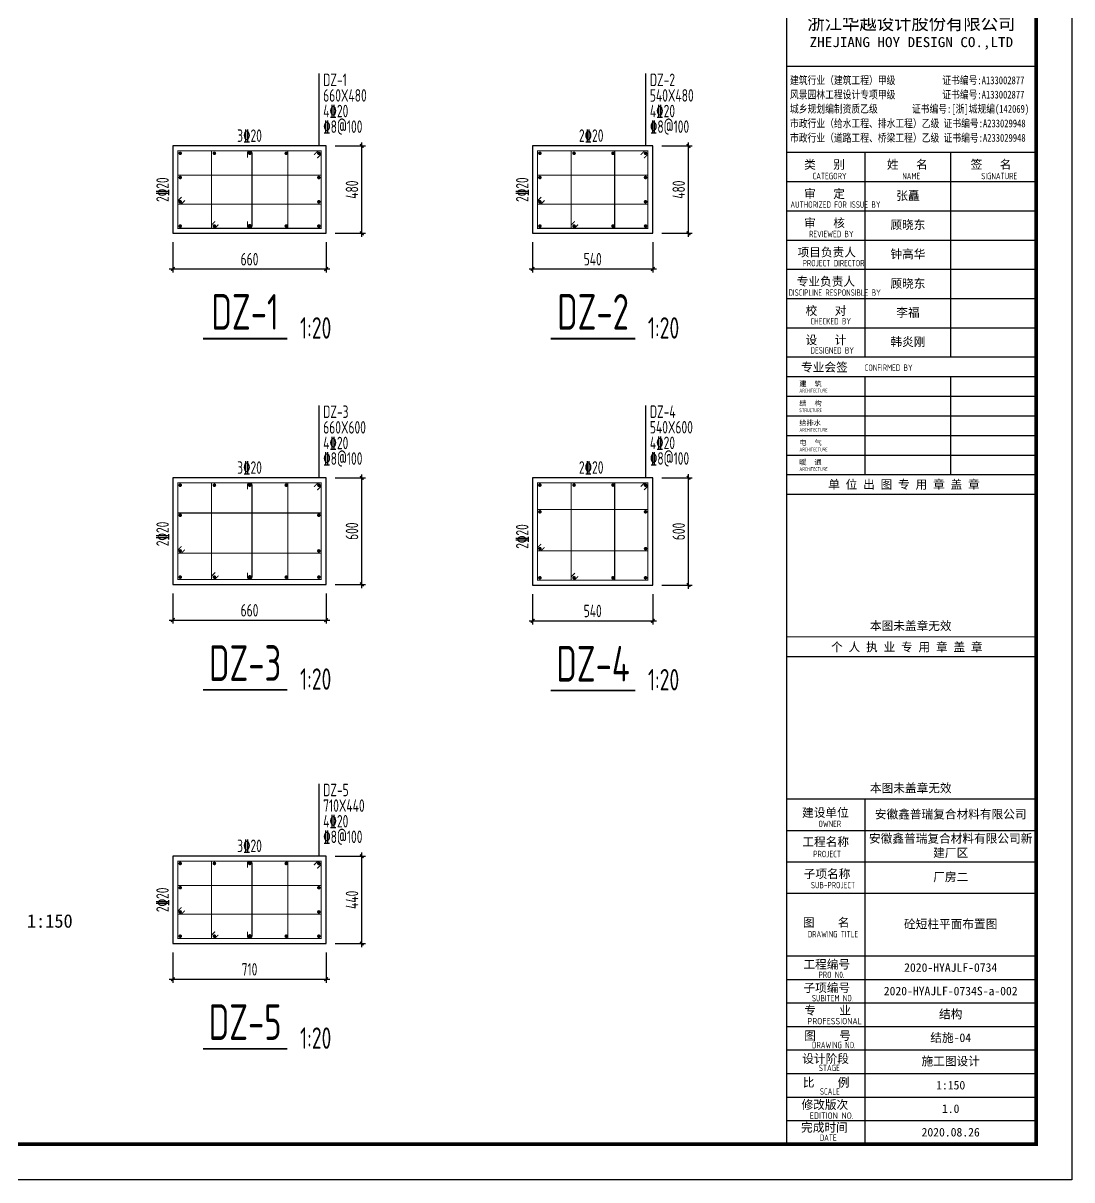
# Model space of a CAD drawing. Header units: millimetres. Extents: x 6950065 to 7140129, y 16284814 to 19754034.
# Drawn here: x 7038009 to 7082147, y 18781874 to 18830538 of the extents above; entities that cross this region are included whole.
import ezdxf
from ezdxf.enums import TextEntityAlignment as Align

# ---------------------------------------------------------------- set-up
doc = ezdxf.new("R2010")
doc.units = ezdxf.units.MM
doc.header["$LTSCALE"] = 1500
doc.header["$MEASUREMENT"] = 0
doc.layers.get('Defpoints').update_dxf_attribs({"color": 1})
for name, color, linetype in [('COLU_DE', 7, 'Continuous'), ('COLU_DE_DIM', 3, 'Continuous'), ('COLU_DE_NUM', 7, 'Continuous'), ('COLU_DE_REIN', 1, 'Continuous'), ('COLU_DE_TEXT', 7, 'Continuous'), ('C型钢', 6, 'Continuous'), ('DIM_SYMB', 165, 'Continuous'), ('PUB_TITLE', 4, 'Continuous'), ('TK', 4, 'Continuous')]:
    doc.layers.add(name, color=color, linetype=linetype)
doc.styles.add('-宋体', font='', dxfattribs={"width": 0.8})
doc.styles.add('_TCH_DYN', font='')
doc.styles.add('HT', font='simhei.ttf', dxfattribs={"width": 0.7})
doc.styles.add('TSSD_Dimension', font='Tssdeng.shx', dxfattribs={"width": 0.7, "bigfont": 'hztxt.shx'})
doc.styles.add('TSSD_Label', font='Tssdeng.shx', dxfattribs={"width": 0.7, "bigfont": 'hztxt.shx'})
doc.styles.add('TSSD_REIN', font='tssdeng.shx', dxfattribs={"width": 0.7, "bigfont": 'tssdchn.shx'})
doc.styles.add('图签宋体', font='', dxfattribs={"height": 300})
doc.styles.add('图签黑体', font='simhei.ttf', dxfattribs={"height": 550})
doc.styles.get('-宋体').set_extended_font_data('SimSun')
doc.styles.get('_TCH_DYN').set_extended_font_data('SimSun')
doc.styles.get('图签宋体').set_extended_font_data('NSimSun')
doc.dimstyles.new('TSSD_20_150', dxfattribs={"dimtxt": 525, "dimasz": 150, "dimexe": 150, "dimexo": 375, "dimgap": 150, "dimtad": 1, "dimdec": 0, "dimlfac": 0.133333, "dimzin": 0, "dimdsep": 46, "dimtxsty": 'TSSD_Dimension', "dimblk": 'ARCHTICK', "dimblk1": 'ARCHTICK', "dimblk2": 'ARCHTICK', "dimcen": 0, "dimdle": 150, "dimclrt": 7, "dimadec": 0, "dimazin": 0, "dimtfac": 1, "dimtdec": 0, "dimtix": 1, "dimtmove": 2, "dimatfit": 3, "dimfxl": 0, "dimtolj": 1, "dimtzin": 0, "dimarcsym": 0})

# ---------------------------------------------------------------- blocks, each defined once
blk = doc.blocks.new('_ArchTick')
at = {"color": 0, "linetype": 'ByBlock', "const_width": 0.4}
blk.add_lwpolyline([(-0.5, -0.5), (0.5, 0.5)], dxfattribs=at)
blk = doc.blocks.new('*D643')
at = {"layer": 'COLU_DE_DIM', "color": 0, "lineweight": -2}
for p, q in [((7052262, 18821545), (7052262, 18825520)), ((7051137, 18825370), (7052412, 18825370)), ((7051137, 18821695), (7052412, 18821695))]:
    blk.add_line(p, q, dxfattribs=at)
at = {"layer": 'Defpoints', "color": 0}
for p in [(7050762, 18825370), (7052262, 18825370), (7050762, 18821695)]:
    blk.add_point(p, dxfattribs=at)
at = {"layer": 'COLU_DE_DIM', "color": 0, "lineweight": -2, "xscale": 150, "yscale": 150, "zscale": 150}
for p, rotation in [((7052262, 18825370), 90), ((7052262, 18821695), 270)]:
    blk.add_blockref('_ArchTick', p, dxfattribs=dict(at, rotation=rotation))
at = {"layer": 'COLU_DE_DIM', "color": 7, "insert": (7051850, 18823533), "char_height": 525, "attachment_point": 5, "rotation": 90, "style": 'TSSD_Dimension'}
blk.add_mtext('\\A1;480', dxfattribs=at)
blk = doc.blocks.new('*D644')
at = {"layer": 'COLU_DE_DIM', "color": 0, "lineweight": -2}
for p, q in [((7044312, 18821320), (7044312, 18820045)), ((7050762, 18821320), (7050762, 18820045)), ((7044162, 18820195), (7050912, 18820195))]:
    blk.add_line(p, q, dxfattribs=at)
at = {"layer": 'Defpoints', "color": 0}
for p in [(7044312, 18821695), (7050762, 18821695), (7050762, 18820195)]:
    blk.add_point(p, dxfattribs=at)
at = {"layer": 'COLU_DE_DIM', "color": 0, "lineweight": -2, "xscale": 150, "yscale": 150, "zscale": 150, "rotation": 180}
blk.add_blockref('_ArchTick', (7044312, 18820195), dxfattribs=at)
at = {"layer": 'COLU_DE_DIM', "color": 0, "lineweight": -2, "xscale": 150, "yscale": 150, "zscale": 150}
blk.add_blockref('_ArchTick', (7050762, 18820195), dxfattribs=at)
at = {"layer": 'COLU_DE_DIM', "color": 7, "insert": (7047537, 18820608), "char_height": 525, "attachment_point": 5, "style": 'TSSD_Dimension'}
blk.add_mtext('\\A1;660', dxfattribs=at)
blk = doc.blocks.new('*D645')
at = {"layer": 'COLU_DE_DIM', "color": 0, "lineweight": -2}
for p, q in [((7066013, 18821545), (7066013, 18825520)), ((7064888, 18825370), (7066163, 18825370)), ((7064888, 18821695), (7066163, 18821695))]:
    blk.add_line(p, q, dxfattribs=at)
at = {"layer": 'Defpoints', "color": 0}
for p in [(7064513, 18825370), (7066013, 18825370), (7064513, 18821695)]:
    blk.add_point(p, dxfattribs=at)
at = {"layer": 'COLU_DE_DIM', "color": 0, "lineweight": -2, "xscale": 150, "yscale": 150, "zscale": 150}
for p, rotation in [((7066013, 18825370), 90), ((7066013, 18821695), 270)]:
    blk.add_blockref('_ArchTick', p, dxfattribs=dict(at, rotation=rotation))
at = {"layer": 'COLU_DE_DIM', "color": 7, "insert": (7065600, 18823533), "char_height": 525, "attachment_point": 5, "rotation": 90, "style": 'TSSD_Dimension'}
blk.add_mtext('\\A1;480', dxfattribs=at)
blk = doc.blocks.new('*D646')
at = {"layer": 'COLU_DE_DIM', "color": 0, "lineweight": -2}
for p, q in [((7059450, 18821320), (7059450, 18820045)), ((7064513, 18821320), (7064513, 18820045)), ((7059300, 18820195), (7064663, 18820195))]:
    blk.add_line(p, q, dxfattribs=at)
at = {"layer": 'Defpoints', "color": 0}
for p in [(7059450, 18821695), (7064513, 18821695), (7064513, 18820195)]:
    blk.add_point(p, dxfattribs=at)
at = {"layer": 'COLU_DE_DIM', "color": 0, "lineweight": -2, "xscale": 150, "yscale": 150, "zscale": 150, "rotation": 180}
blk.add_blockref('_ArchTick', (7059450, 18820195), dxfattribs=at)
at = {"layer": 'COLU_DE_DIM', "color": 0, "lineweight": -2, "xscale": 150, "yscale": 150, "zscale": 150}
blk.add_blockref('_ArchTick', (7064513, 18820195), dxfattribs=at)
at = {"layer": 'COLU_DE_DIM', "color": 7, "insert": (7061981, 18820608), "char_height": 525, "attachment_point": 5, "style": 'TSSD_Dimension'}
blk.add_mtext('\\A1;540', dxfattribs=at)
blk = doc.blocks.new('*D711')
at = {"layer": 'COLU_DE_DIM', "color": 0, "lineweight": -2}
for p, q in [((7051137, 18811406), (7052412, 18811406)), ((7052262, 18806774), (7052262, 18811556)), ((7051137, 18806924), (7052412, 18806924))]:
    blk.add_line(p, q, dxfattribs=at)
at = {"layer": 'Defpoints', "color": 0}
for p in [(7050762, 18811406), (7052262, 18811406), (7050762, 18806924)]:
    blk.add_point(p, dxfattribs=at)
at = {"layer": 'COLU_DE_DIM', "color": 0, "lineweight": -2, "xscale": 150, "yscale": 150, "zscale": 150}
for p, rotation in [((7052262, 18811406), 90), ((7052262, 18806924), 270)]:
    blk.add_blockref('_ArchTick', p, dxfattribs=dict(at, rotation=rotation))
at = {"layer": 'COLU_DE_DIM', "color": 7, "insert": (7051850, 18809165), "char_height": 525, "attachment_point": 5, "rotation": 90, "style": 'TSSD_Dimension'}
blk.add_mtext('\\A1;600', dxfattribs=at)
blk = doc.blocks.new('*D712')
at = {"layer": 'COLU_DE_DIM', "color": 0, "lineweight": -2}
for p, q in [((7044312, 18806549), (7044312, 18805274)), ((7050762, 18806549), (7050762, 18805274)), ((7044162, 18805424), (7050912, 18805424))]:
    blk.add_line(p, q, dxfattribs=at)
at = {"layer": 'Defpoints', "color": 0}
for p in [(7044312, 18806924), (7050762, 18806924), (7050762, 18805424)]:
    blk.add_point(p, dxfattribs=at)
at = {"layer": 'COLU_DE_DIM', "color": 0, "lineweight": -2, "xscale": 150, "yscale": 150, "zscale": 150, "rotation": 180}
blk.add_blockref('_ArchTick', (7044312, 18805424), dxfattribs=at)
at = {"layer": 'COLU_DE_DIM', "color": 0, "lineweight": -2, "xscale": 150, "yscale": 150, "zscale": 150}
blk.add_blockref('_ArchTick', (7050762, 18805424), dxfattribs=at)
at = {"layer": 'COLU_DE_DIM', "color": 7, "insert": (7047537, 18805836), "char_height": 525, "attachment_point": 5, "style": 'TSSD_Dimension'}
blk.add_mtext('\\A1;660', dxfattribs=at)
blk = doc.blocks.new('*D717')
at = {"layer": 'COLU_DE_DIM', "color": 0, "lineweight": -2}
for p, q in [((7064888, 18811411), (7066163, 18811411)), ((7066013, 18806745), (7066013, 18811561)), ((7064888, 18806895), (7066163, 18806895))]:
    blk.add_line(p, q, dxfattribs=at)
at = {"layer": 'Defpoints', "color": 0}
for p in [(7064513, 18811411), (7066013, 18811411), (7064513, 18806895)]:
    blk.add_point(p, dxfattribs=at)
at = {"layer": 'COLU_DE_DIM', "color": 0, "lineweight": -2, "xscale": 150, "yscale": 150, "zscale": 150}
for p, rotation in [((7066013, 18811411), 90), ((7066013, 18806895), 270)]:
    blk.add_blockref('_ArchTick', p, dxfattribs=dict(at, rotation=rotation))
at = {"layer": 'COLU_DE_DIM', "color": 7, "insert": (7065600, 18809153), "char_height": 525, "attachment_point": 5, "rotation": 90, "style": 'TSSD_Dimension'}
blk.add_mtext('\\A1;600', dxfattribs=at)
blk = doc.blocks.new('*D718')
at = {"layer": 'COLU_DE_DIM', "color": 0, "lineweight": -2}
for p, q in [((7059450, 18806520), (7059450, 18805245)), ((7064513, 18806520), (7064513, 18805245)), ((7059300, 18805395), (7064663, 18805395))]:
    blk.add_line(p, q, dxfattribs=at)
at = {"layer": 'Defpoints', "color": 0}
for p in [(7059450, 18806895), (7064513, 18806895), (7064513, 18805395)]:
    blk.add_point(p, dxfattribs=at)
at = {"layer": 'COLU_DE_DIM', "color": 0, "lineweight": -2, "xscale": 150, "yscale": 150, "zscale": 150, "rotation": 180}
blk.add_blockref('_ArchTick', (7059450, 18805395), dxfattribs=at)
at = {"layer": 'COLU_DE_DIM', "color": 0, "lineweight": -2, "xscale": 150, "yscale": 150, "zscale": 150}
blk.add_blockref('_ArchTick', (7064513, 18805395), dxfattribs=at)
at = {"layer": 'COLU_DE_DIM', "color": 7, "insert": (7061981, 18805808), "char_height": 525, "attachment_point": 5, "style": 'TSSD_Dimension'}
blk.add_mtext('\\A1;540', dxfattribs=at)
blk = doc.blocks.new('*D723')
at = {"layer": 'COLU_DE_DIM', "color": 0, "lineweight": -2}
for p, q in [((7051137, 18795493), (7052412, 18795493)), ((7052262, 18791668), (7052262, 18795643)), ((7051137, 18791818), (7052412, 18791818))]:
    blk.add_line(p, q, dxfattribs=at)
at = {"layer": 'Defpoints', "color": 0}
for p in [(7050762, 18795493), (7052262, 18795493), (7050762, 18791818)]:
    blk.add_point(p, dxfattribs=at)
at = {"layer": 'COLU_DE_DIM', "color": 0, "lineweight": -2, "xscale": 150, "yscale": 150, "zscale": 150}
for p, rotation in [((7052262, 18795493), 90), ((7052262, 18791818), 270)]:
    blk.add_blockref('_ArchTick', p, dxfattribs=dict(at, rotation=rotation))
at = {"layer": 'COLU_DE_DIM', "color": 7, "insert": (7051850, 18793656), "char_height": 525, "attachment_point": 5, "rotation": 90, "style": 'TSSD_Dimension'}
blk.add_mtext('\\A1;440', dxfattribs=at)
blk = doc.blocks.new('*D724')
at = {"layer": 'COLU_DE_DIM', "color": 0, "lineweight": -2}
for p, q in [((7044312, 18791443), (7044312, 18790168)), ((7050762, 18791443), (7050762, 18790168)), ((7044162, 18790318), (7050912, 18790318))]:
    blk.add_line(p, q, dxfattribs=at)
at = {"layer": 'Defpoints', "color": 0}
for p in [(7044312, 18791818), (7050762, 18791818), (7050762, 18790318)]:
    blk.add_point(p, dxfattribs=at)
at = {"layer": 'COLU_DE_DIM', "color": 0, "lineweight": -2, "xscale": 150, "yscale": 150, "zscale": 150, "rotation": 180}
blk.add_blockref('_ArchTick', (7044312, 18790318), dxfattribs=at)
at = {"layer": 'COLU_DE_DIM', "color": 0, "lineweight": -2, "xscale": 150, "yscale": 150, "zscale": 150}
blk.add_blockref('_ArchTick', (7050762, 18790318), dxfattribs=at)
at = {"layer": 'COLU_DE_DIM', "color": 7, "insert": (7047537, 18790731), "char_height": 525, "attachment_point": 5, "style": 'TSSD_Dimension'}
blk.add_mtext('\\A1;710', dxfattribs=at)
blk = doc.blocks.new('GeYuanFrame_03231217', base_point=(20.09, 4.53))
at = {"layer": 'PUB_TITLE'}
for points in [[(803.09, 235.33), (803.09, 292.73)], [(827.09, 235.33), (827.09, 292.73)], [(803.09, 202.33), (803.09, 229.83)], [(827.09, 202.33), (827.09, 229.83)], [(803.09, 14.53), (803.09, 111.33)]]:
    blk.add_lwpolyline(points, dxfattribs=at)
at = {"layer": 'TK'}
for p, q in [((781.09, 316.93), (851.09, 316.93)), ((781.09, 284.53), (851.09, 284.53)), ((781.09, 276.33), (851.09, 276.33)), ((781.09, 268.13), (851.09, 268.13)), ((781.09, 259.93), (851.09, 259.93)), ((781.09, 251.73), (851.09, 251.73)), ((781.09, 243.53), (851.09, 243.53)), ((781.09, 235.33), (851.09, 235.33)), ((781.09, 235.33), (851.09, 235.33)), ((781.09, 102.53), (851.09, 102.53)), ((781.09, 93.73), (851.09, 93.73)), ((781.09, 84.93), (803.09, 84.93)), ((781.09, 84.93), (851.09, 84.93)), ((781.09, 67.37), (851.09, 67.37)), ((781.09, 67.33), (851.09, 67.33)), ((781.09, 60.77), (851.09, 60.77)), ((781.09, 54.17), (851.09, 54.17)), ((781.09, 47.57), (851.09, 47.57)), ((781.09, 40.97), (851.09, 40.97)), ((781.09, 34.37), (851.09, 34.37)), ((781.09, 27.77), (851.09, 27.77)), ((781.09, 21.17), (851.09, 21.17)), ((781.09, 14.53), (851.09, 14.53))]:
    blk.add_line(p, q, dxfattribs=at)
blk.add_lwpolyline([(20.09, 4.53), (20.09, 598.53), (861.09, 598.53), (861.09, 4.53)], close=True, dxfattribs=at)
at = {"layer": 'TK', "const_width": 1}
blk.add_lwpolyline([(45.09, 588.53), (851.09, 588.53), (851.09, 14.53), (45.09, 14.53)], close=True, dxfattribs=at)
at = {"layer": 'TK'}
for points, const_width in [([(781.09, 588.53), (781.09, 14.53)], 0.4), ([(781.09, 292.73), (851.09, 292.73)], 0.35), ([(781.09, 292.73), (851.09, 292.73)], 0.35), ([(781.09, 235.33), (851.09, 235.33)], 0.35), ([(781.09, 202.33), (851.09, 202.33)], 0.35), ([(781.09, 156.83), (851.09, 156.83)], 0.35), ([(781.09, 111.33), (851.09, 111.33)], 0.35), ([(781.09, 67.37), (851.09, 67.37)], 0.35)]:
    blk.add_lwpolyline(points, dxfattribs=dict(at, const_width=const_width))
for points in [[(781.09, 292.73), (851.09, 292.73)], [(781.09, 235.33), (851.09, 235.33)], [(781.09, 229.83), (851.09, 229.83)], [(781.09, 224.33), (851.09, 224.33)], [(781.09, 218.83), (851.09, 218.83)], [(781.09, 213.33), (851.09, 213.33)], [(781.09, 207.83), (851.09, 207.83)], [(781.09, 202.33), (851.09, 202.33)], [(781.09, 196.83), (851.09, 196.83)], [(781.09, 151.33), (851.09, 151.33)]]:
    blk.add_lwpolyline(points, dxfattribs=at)
for s, height, style, width, p in [('浙江华越设计股份有限公司', 3.96, 'HT', 0.9, (816.07, 329.16)), ('ZHEJIANG HOY DESIGN CO.,LTD', 2.8, '图签黑体', 1.11, (816.06, 323.29))]:
    blk.add_text(s, height=height, dxfattribs=dict(at, style=style, width=width)).set_placement(p, align=Align.MIDDLE)
for s, height, style, width, p in [('建筑行业（建筑工程）甲级           证书编号:A133002877', 2.2, '-宋体', 0.8, (782, 311.83)), ('风景园林工程设计专项甲级           证书编号:A133002877', 2.2, '-宋体', 0.8, (782, 307.81)), ('城乡规划编制资质乙级        证书编号:[浙]城规编(142069)', 2.2, '-宋体', 0.8, (782, 303.82)), ('市政行业（给水工程、排水工程）乙级 证书编号:A233029948', 2.2, '-宋体', 0.8, (782, 299.74)), ('市政行业（道路工程、桥梁工程）乙级 证书编号:A233029948', 2.2, '-宋体', 0.8, (782, 295.69)), ('CATEGORY', 1.8, 'TSSD_REIN', 0.7, (788.32, 285.17)), ('NAME', 1.8, 'TSSD_REIN', 0.7, (813.51, 285.17)), ('SIGNATURE', 1.8, 'TSSD_REIN', 0.7, (835.66, 285.17)), ('AUTHORIZED FOR ISSUE BY', 1.8, 'TSSD_REIN', 0.7, (782.12, 277.17)), ('REVIEWED BY', 1.8, 'TSSD_REIN', 0.7, (787.36, 268.91)), ('PROJECT DIRECTOR', 1.8, 'TSSD_REIN', 0.7, (785.55, 260.74)), ('DISCIPLINE RESPONSIBLE BY', 1.8, 'TSSD_REIN', 0.7, (781.57, 252.48)), ('CHECKED BY', 1.8, 'TSSD_REIN', 0.7, (787.75, 244.44)), ('DESIGNED BY', 1.8, 'TSSD_REIN', 0.7, (787.76, 236.27)), ('CONFIRMED BY', 1.8, 'TSSD_REIN', 0.7, (802.94, 231.42)), ('ARCHITECTURE', 1.08, 'TSSD_REIN', 0.7, (784.65, 225.34)), ('STRUCTURE', 1.08, 'TSSD_REIN', 0.7, (784.65, 219.84)), ('ARCHITECTURE', 1.08, 'TSSD_REIN', 0.7, (784.65, 214.34)), ('ARCHITECTURE', 1.08, 'TSSD_REIN', 0.7, (784.65, 208.84)), ('ARCHITECTURE', 1.08, 'TSSD_REIN', 0.7, (784.65, 203.34)), ('OWNER', 1.8, 'TSSD_REIN', 0.7, (789.98, 103.48)), ('PROJECT', 1.8, 'TSSD_REIN', 0.7, (788.52, 95.02)), ('SUB-PROJECT', 1.8, 'TSSD_REIN', 0.7, (787.86, 86.3)), ('DRAWING TITLE', 1.8, 'TSSD_REIN', 0.7, (786.97, 72.53)), ('PRO N0.', 1.8, 'TSSD_REIN', 0.7, (790.01, 61.15)), ('SUBITEM NO.', 1.8, 'TSSD_REIN', 0.7, (788.15, 54.58)), ('PROFESSIONAL', 1.8, 'TSSD_REIN', 0.8, (786.88, 48.15)), ('DRAWING NO.', 1.8, 'TSSD_REIN', 0.7, (788.19, 41.45)), ('STAGE', 1.8, 'TSSD_REIN', 0.7, (790.09, 35.03)), ('SCALE', 1.8, 'TSSD_REIN', 0.7, (790.38, 28.42)), ('EDITION NO.', 1.8, 'TSSD_REIN', 0.8, (787.53, 21.64)), ('DATE', 1.8, 'TSSD_REIN', 0.7, (790.33, 15.45))]:
    blk.add_text(s, height=height, dxfattribs=dict(at, style=style, width=width)).set_placement(p)
at = {"layer": 'TK', "style": '图签宋体'}
for s, height, p in [('类   别', 2.4, (785.97, 288.09)), ('姓   名', 2.4, (809.2, 288.09)), ('签   名', 2.4, (832.68, 288.09)), ('审   定', 2.4, (785.97, 279.89)), ('审   核', 2.4, (785.97, 271.69)), ('项目负责人', 2.4, (784.13, 263.49)), ('专业负责人', 2.4, (783.89, 255.29)), ('校   对', 2.4, (786.38, 247.09)), ('设   计', 2.4, (786.36, 238.89)), ('专业会签', 2.4, (785.12, 231.24)), ('建  筑', 1.44, (784.61, 227.11)), ('结  构', 1.44, (784.61, 221.61)), ('给排水', 1.44, (784.61, 216.11)), ('电  气', 1.44, (784.61, 210.61)), ('暖  通', 1.44, (784.61, 205.11)), ('单 位 出 图 专 用 章 盖 章', 2.4, (792.72, 198.35)), ('本图未盖章无效', 2.4, (804.43, 158.7)), ('个 人 执 业 专 用 章 盖 章', 2.4, (793.52, 152.77)), ('本图未盖章无效', 2.4, (804.43, 113.2)), ('建设单位', 2.4, (785.39, 106.33)), ('工程名称', 2.4, (785.47, 98.12)), ('子项名称', 2.4, (785.85, 89.14)), ('图    名', 2.4, (785.63, 75.5)), ('工程编号', 2.4, (785.77, 63.77)), ('子项编号', 2.4, (785.77, 57.19)), ('专    业', 2.4, (786.01, 50.88)), ('图    号', 2.4, (786.02, 43.77)), ('设计阶段', 2.4, (785.45, 37.32)), ('比    例', 2.4, (785.59, 30.63)), ('修改版次', 2.4, (785.24, 24.41)), ('完成时间', 2.4, (785.11, 18.02))]:
    blk.add_text(s, height=height, dxfattribs=at).set_placement(p)
at = {"layer": 'TK', "char_height": 2.4, "attachment_point": 5, "style": '图签宋体'}
for s, insert, width in [('张矗', (815.09, 280.4), 24), ('顾晓东', (815.09, 272.23), 24), ('钟高华', (815.09, 264.03), 24), ('顾晓东', (815.09, 255.76), 24), ('李福', (815.09, 247.63), 24), ('韩炎刚', (815.09, 239.43), 24), ('安徽鑫普瑞复合材料有限公司', (827.09, 106.93), 48), ('安徽鑫普瑞复合材料有限公司新建厂区', (827.09, 98.13), 48), ('厂房二', (827.09, 89.33), 48), ('砼短柱平面布置图', (827.09, 76.13), 48), ('2020-HYAJLF-0734', (827.09, 64.07), 48), ('2020-HYAJLF-0734S-a-002', (827.09, 57.47), 48), ('结构', (827.09, 50.87), 48), ('结施-04', (827.09, 44.27), 48), ('施工图设计', (827.09, 37.67), 48), ('1:150', (827.09, 31.07), 48), ('1.0', (827.09, 24.47), 48), ('2020.08.26', (827.09, 17.88), 48)]:
    blk.add_mtext(s, dxfattribs=dict(at, insert=insert, width=width))

msp = doc.modelspace()

# ---------------------------------------------------------------- linework, layer by layer
at = {"layer": 'COLU_DE'}
for points in [[(7050762.5, 18825370.2), (7044312.5, 18825370.2), (7044312.5, 18821695.2), (7050762.5, 18821695.2)], [(7064512.6, 18825370.2), (7059450.1, 18825370.2), (7059450.1, 18821695.2), (7064512.6, 18821695.2)], [(7050762.5, 18811406), (7044312.5, 18811406), (7044312.5, 18806923.8), (7050762.5, 18806923.8)], [(7064512.6, 18811410.6), (7059450.1, 18811410.6), (7059450.1, 18806895.1), (7064512.6, 18806895.1)], [(7050762.5, 18795493.3), (7044312.5, 18795493.3), (7044312.5, 18791818.3), (7050762.5, 18791818.3)]]:
    msp.add_lwpolyline(points, close=True, dxfattribs=at)
at = {"layer": 'COLU_DE_NUM', "const_width": 75}
for points in [[(7045575.5, 18817265.3), (7049129.3, 18817265.3)], [(7060216.7, 18817265.3), (7063770.5, 18817265.3)], [(7045575.5, 18802493.9), (7049129.3, 18802493.9)], [(7060216.7, 18802465.3), (7063770.5, 18802465.3)], [(7045575.5, 18787388.5), (7049129.3, 18787388.5)]]:
    msp.add_lwpolyline(points, dxfattribs=at)
at = {"layer": 'COLU_DE_REIN', "const_width": 45}
for points in [[(7050388.4, 18824858.2), (7050552.5, 18825022.3), (7050552.5, 18825160.2), (7044522.5, 18825160.2), (7044522.5, 18821905.2), (7050552.5, 18821905.2), (7050552.5, 18825160.2), (7050414.6, 18825160.2), (7050250.5, 18824996.1)], [(7046090.9, 18822198.9), (7045935.1, 18822043.1), (7045935.1, 18821905.2), (7049154.9, 18821905.2), (7049154.9, 18825160.2), (7045935.1, 18825160.2), (7045935.1, 18821905.2), (7046073, 18821905.2), (7046228.8, 18822061)], [(7064138.5, 18824858.2), (7064302.6, 18825022.3), (7064302.6, 18825160.2), (7059660.1, 18825160.2), (7059660.1, 18821905.2), (7064302.6, 18821905.2), (7064302.6, 18825160.2), (7064164.7, 18825160.2), (7064000.6, 18824996.1)], [(7061228.5, 18822198.9), (7061072.7, 18822043.1), (7061072.7, 18821905.2), (7062905, 18821905.2), (7062905, 18825160.2), (7061072.7, 18825160.2), (7061072.7, 18821905.2), (7061210.6, 18821905.2), (7061366.4, 18822061)], [(7044678.3, 18823218.9), (7044522.5, 18823063.1), (7044522.5, 18822925.2), (7050552.5, 18822925.2), (7050552.5, 18824140.2), (7044522.5, 18824140.2), (7044522.5, 18822925.2), (7044660.4, 18822925.2), (7044816.2, 18823081)], [(7059815.9, 18823218.9), (7059660.1, 18823063.1), (7059660.1, 18822925.2), (7064302.6, 18822925.2), (7064302.6, 18824140.2), (7059660.1, 18824140.2), (7059660.1, 18822925.2), (7059797.9, 18822925.2), (7059953.8, 18823081)], [(7050388.4, 18810894.1), (7050552.5, 18811058.2), (7050552.5, 18811196), (7044522.5, 18811196), (7044522.5, 18807133.8), (7050552.5, 18807133.8), (7050552.5, 18811196), (7050414.6, 18811196), (7050250.5, 18811032)], [(7046090.9, 18807427.5), (7045935.1, 18807271.7), (7045935.1, 18807133.8), (7049154.9, 18807133.8), (7049154.9, 18811196), (7045935.1, 18811196), (7045935.1, 18807133.8), (7046073, 18807133.8), (7046228.8, 18807289.6)], [(7064138.5, 18810898.6), (7064302.6, 18811062.7), (7064302.6, 18811200.6), (7059660.1, 18811200.6), (7059660.1, 18807105.1), (7064302.6, 18807105.1), (7064302.6, 18811200.6), (7064164.7, 18811200.6), (7064000.6, 18811036.5)], [(7061228.5, 18807398.8), (7061072.7, 18807243), (7061072.7, 18807105.1), (7062905, 18807105.1), (7062905, 18811200.6), (7061072.7, 18811200.6), (7061072.7, 18807105.1), (7061210.6, 18807105.1), (7061366.4, 18807261)], [(7044678.3, 18808529.3), (7044522.5, 18808373.5), (7044522.5, 18808235.6), (7050552.5, 18808235.6), (7050552.5, 18809930.7), (7044522.5, 18809930.7), (7044522.5, 18808235.6), (7044660.4, 18808235.6), (7044816.2, 18808391.4)], [(7059815.9, 18808626.8), (7059660.1, 18808470.9), (7059660.1, 18808333.1), (7064302.6, 18808333.1), (7064302.6, 18810076.6), (7059660.1, 18810076.6), (7059660.1, 18808333.1), (7059797.9, 18808333.1), (7059953.8, 18808488.9)], [(7050388.4, 18794981.4), (7050552.5, 18795145.4), (7050552.5, 18795283.3), (7044522.5, 18795283.3), (7044522.5, 18792028.3), (7050552.5, 18792028.3), (7050552.5, 18795283.3), (7050414.6, 18795283.3), (7050250.5, 18795119.3)], [(7046090.9, 18792322), (7045935.1, 18792166.2), (7045935.1, 18792028.3), (7049154.9, 18792028.3), (7049154.9, 18795283.3), (7045935.1, 18795283.3), (7045935.1, 18792028.3), (7046073, 18792028.3), (7046228.8, 18792184.2)], [(7044678.3, 18793342), (7044522.5, 18793186.2), (7044522.5, 18793048.3), (7050552.5, 18793048.3), (7050552.5, 18794263.3), (7044522.5, 18794263.3), (7044522.5, 18793048.3), (7044660.4, 18793048.3), (7044816.2, 18793204.2)]]:
    msp.add_lwpolyline(points, dxfattribs=at)
at = {"layer": 'COLU_DE_REIN', "const_width": 75}
for points in [[(7044582.5, 18825062.7, 1), (7044657.5, 18825062.7, 1)], [(7046021.3, 18825062.7, 1), (7046096.3, 18825062.7, 1)], [(7047507.8, 18825062.7, 1), (7047582.8, 18825062.7, 1)], [(7049045.9, 18825062.7, 1), (7049120.9, 18825062.7, 1)], [(7050417.5, 18825062.7, 1), (7050492.5, 18825062.7, 1)], [(7059720.1, 18825062.7, 1), (7059795.1, 18825062.7, 1)], [(7061158.9, 18825062.7, 1), (7061233.9, 18825062.7, 1)], [(7062796, 18825062.7, 1), (7062871, 18825062.7, 1)], [(7064167.6, 18825062.7, 1), (7064242.6, 18825062.7, 1)], [(7044582.5, 18824042.7, 1), (7044657.5, 18824042.7, 1)], [(7050417.5, 18824042.7, 1), (7050492.5, 18824042.7, 1)], [(7059720.1, 18824042.7, 1), (7059795.1, 18824042.7, 1)], [(7064167.6, 18824042.7, 1), (7064242.6, 18824042.7, 1)], [(7044582.5, 18823022.7, 1), (7044657.5, 18823022.7, 1)], [(7050417.5, 18823022.7, 1), (7050492.5, 18823022.7, 1)], [(7059720.1, 18823022.7, 1), (7059795.1, 18823022.7, 1)], [(7064167.6, 18823022.7, 1), (7064242.6, 18823022.7, 1)], [(7044582.5, 18822002.7, 1), (7044657.5, 18822002.7, 1)], [(7046021.3, 18822002.7, 1), (7046096.3, 18822002.7, 1)], [(7047507.8, 18822015.6, 1), (7047582.8, 18822015.6, 1)], [(7049045.9, 18822002.7, 1), (7049120.9, 18822002.7, 1)], [(7050417.5, 18822002.7, 1), (7050492.5, 18822002.7, 1)], [(7059720.1, 18822002.7, 1), (7059795.1, 18822002.7, 1)], [(7061158.9, 18822002.7, 1), (7061233.9, 18822002.7, 1)], [(7062796, 18822002.7, 1), (7062871, 18822002.7, 1)], [(7064167.6, 18822002.7, 1), (7064242.6, 18822002.7, 1)], [(7044582.5, 18811098.5, 1), (7044657.5, 18811098.5, 1)], [(7046021.3, 18811098.5, 1), (7046096.3, 18811098.5, 1)], [(7047507.8, 18811098.5, 1), (7047582.8, 18811098.5, 1)], [(7049045.9, 18811098.5, 1), (7049120.9, 18811098.5, 1)], [(7050417.5, 18811098.5, 1), (7050492.5, 18811098.5, 1)], [(7059720.1, 18811103.1, 1), (7059795.1, 18811103.1, 1)], [(7061158.9, 18811103.1, 1), (7061233.9, 18811103.1, 1)], [(7062796, 18811103.1, 1), (7062871, 18811103.1, 1)], [(7064167.6, 18811103.1, 1), (7064242.6, 18811103.1, 1)], [(7059720.1, 18809979.1, 1), (7059795.1, 18809979.1, 1)], [(7064167.6, 18809979.1, 1), (7064242.6, 18809979.1, 1)], [(7044582.5, 18809833.2, 1), (7044657.5, 18809833.2, 1)], [(7050417.5, 18809833.2, 1), (7050492.5, 18809833.2, 1)], [(7059720.1, 18808430.6, 1), (7059795.1, 18808430.6, 1)], [(7064167.6, 18808430.6, 1), (7064242.6, 18808430.6, 1)], [(7044582.5, 18808333.1, 1), (7044657.5, 18808333.1, 1)], [(7050417.5, 18808333.1, 1), (7050492.5, 18808333.1, 1)], [(7044582.5, 18807231.3, 1), (7044657.5, 18807231.3, 1)], [(7046021.3, 18807231.3, 1), (7046096.3, 18807231.3, 1)], [(7047507.8, 18807244.2, 1), (7047582.8, 18807244.2, 1)], [(7049045.9, 18807231.3, 1), (7049120.9, 18807231.3, 1)], [(7050417.5, 18807231.3, 1), (7050492.5, 18807231.3, 1)], [(7059720.1, 18807202.6, 1), (7059795.1, 18807202.6, 1)], [(7061158.9, 18807202.6, 1), (7061233.9, 18807202.6, 1)], [(7062796, 18807202.6, 1), (7062871, 18807202.6, 1)], [(7064167.6, 18807202.6, 1), (7064242.6, 18807202.6, 1)], [(7044582.5, 18795185.8, 1), (7044657.5, 18795185.8, 1)], [(7046021.3, 18795185.8, 1), (7046096.3, 18795185.8, 1)], [(7047507.8, 18795185.8, 1), (7047582.8, 18795185.8, 1)], [(7049045.9, 18795185.8, 1), (7049120.9, 18795185.8, 1)], [(7050417.5, 18795185.8, 1), (7050492.5, 18795185.8, 1)], [(7044582.5, 18794165.8, 1), (7044657.5, 18794165.8, 1)], [(7050417.5, 18794165.8, 1), (7050492.5, 18794165.8, 1)], [(7044582.5, 18793145.8, 1), (7044657.5, 18793145.8, 1)], [(7050417.5, 18793145.8, 1), (7050492.5, 18793145.8, 1)], [(7044582.5, 18792125.8, 1), (7044657.5, 18792125.8, 1)], [(7046021.3, 18792125.8, 1), (7046096.3, 18792125.8, 1)], [(7047507.8, 18792138.8, 1), (7047582.8, 18792138.8, 1)], [(7049045.9, 18792125.8, 1), (7049120.9, 18792125.8, 1)], [(7050417.5, 18792125.8, 1), (7050492.5, 18792125.8, 1)]]:
    msp.add_lwpolyline(points, format="xyb", close=True, dxfattribs=at)
at = {"layer": 'COLU_DE_REIN', "const_width": 45}
for points in [[(7047447.5, 18824882.7), (7047447.5, 18825062.7, -1), (7047642.5, 18825062.7), (7047642.5, 18822015.6, -1), (7047447.5, 18822015.6), (7047447.5, 18822195.6)], [(7047447.5, 18810918.5), (7047447.5, 18811098.5, -1), (7047642.5, 18811098.5), (7047642.5, 18807244.2, -1), (7047447.5, 18807244.2), (7047447.5, 18807424.2)], [(7047447.5, 18795005.8), (7047447.5, 18795185.8, -1), (7047642.5, 18795185.8), (7047642.5, 18792138.8, -1), (7047447.5, 18792138.8), (7047447.5, 18792318.8)]]:
    msp.add_lwpolyline(points, format="xyb", dxfattribs=at)
at = {"layer": 'COLU_DE_TEXT'}
for p, q in [((7050462.5, 18825370.2), (7050462.5, 18828415.2)), ((7064212.6, 18825370.2), (7064212.6, 18828415.2)), ((7050462.5, 18811406), (7050462.5, 18814451)), ((7064212.6, 18811410.6), (7064212.6, 18814455.6)), ((7050462.5, 18795493.3), (7050462.5, 18798538.3))]:
    msp.add_line(p, q, dxfattribs=at)

# ---------------------------------------------------------------- block references
at = {"layer": 'C型钢', "color": 3, "xscale": 150, "yscale": 150, "zscale": 150}
msp.add_blockref('GeYuanFrame_03231217', (6955997, 18781874.4), dxfattribs=at)

# ---------------------------------------------------------------- texts
at = {"layer": 'COLU_DE_NUM', "style": 'TSSD_Label', "width": 0.7}
for s, p in [('DZ-1', (7047352.4, 18818390.3)), ('DZ-2', (7061993.6, 18818390.3)), ('DZ-3', (7047352.4, 18803618.9)), ('DZ-4', (7061993.6, 18803590.3)), ('DZ-5', (7047352.4, 18788513.5))]:
    msp.add_text(s, height=1500, dxfattribs=at).set_placement(p, align=Align.MIDDLE)
for p in [(7049662.4, 18817265.3), (7064303.6, 18817265.3), (7049662.4, 18802493.9), (7064303.6, 18802465.3), (7049662.4, 18787388.5)]:
    msp.add_text('1:20', height=900, dxfattribs=at).set_placement(p)
at = {"layer": 'COLU_DE_TEXT', "style": 'TSSD_REIN', "width": 0.7}
for s, p in [('DZ-1', (7050637.5, 18827890.2)), ('DZ-2', (7064387.6, 18827890.2)), ('660X480', (7050637.5, 18827233.9)), ('540X480', (7064387.6, 18827233.9)), ('4\x8420', (7050637.5, 18826577.7)), ('4\x8420', (7064387.6, 18826577.7)), ('\x848@100', (7050637.5, 18825921.4)), ('\x848@100', (7064387.6, 18825921.4)), ('DZ-3', (7050637.5, 18813926)), ('DZ-4', (7064387.6, 18813930.6)), ('660X600', (7050637.5, 18813269.8)), ('540X600', (7064387.6, 18813274.3)), ('4\x8420', (7050637.5, 18812613.5)), ('4\x8420', (7064387.6, 18812618.1)), ('\x848@100', (7050637.5, 18811957.3)), ('\x848@100', (7064387.6, 18811961.8)), ('DZ-5', (7050637.5, 18798013.3)), ('710X440', (7050637.5, 18797357.1)), ('4\x8420', (7050637.5, 18796700.8)), ('\x848@100', (7050637.5, 18796044.6))]:
    msp.add_text(s, height=525, dxfattribs=at).set_placement(p)
for s, p in [('3\x8420', (7047537.5, 18825805.9)), ('2\x8420', (7061916.7, 18825805.9)), ('3\x8420', (7047537.5, 18811841.8)), ('2\x8420', (7061916.7, 18811846.3)), ('3\x8420', (7047537.5, 18795929.1))]:
    msp.add_text(s, height=525, dxfattribs=at).set_placement(p, align=Align.MIDDLE)
for p in [(7043876.7, 18823532.7), (7059014.3, 18823532.7), (7043876.7, 18809048.6), (7059014.3, 18808940.6), (7043876.7, 18793655.8)]:
    msp.add_text('2\x8420', height=525, rotation=90, dxfattribs=at).set_placement(p, align=Align.MIDDLE)
at = {"layer": 'DIM_SYMB', "color": 7, "style": '_TCH_DYN'}
msp.add_text('1:150', height=566.46, dxfattribs=at).set_placement((7038167.8, 18792482.7))

# ---------------------------------------------------------------- dimensions: what is measured, and where the dimension line sits
at = {"layer": 'COLU_DE_DIM'}
for p1, p2, text, picture, middle in [((7050762.5, 18821695.2), (7050762.5, 18825370.2), '480', '*D643', (7051850, 18823532.7)), ((7064512.6, 18821695.2), (7064512.6, 18825370.2), '480', '*D645', (7065600.1, 18823532.7)), ((7044312.5, 18821695.2), (7050762.5, 18821695.2), '660', '*D644', (7047537.5, 18820607.7)), ((7059450.1, 18821695.2), (7064512.6, 18821695.2), '540', '*D646', (7061981.3, 18820607.7)), ((7050762.5, 18806923.8), (7050762.5, 18811406), '600', '*D711', (7051850, 18809164.9)), ((7064512.6, 18806895.1), (7064512.6, 18811410.6), '600', '*D717', (7065600.1, 18809152.9)), ((7044312.5, 18806923.8), (7050762.5, 18806923.8), '660', '*D712', (7047537.5, 18805836.3)), ((7059450.1, 18806895.1), (7064512.6, 18806895.1), '540', '*D718', (7061981.3, 18805807.6)), ((7050762.5, 18791818.3), (7050762.5, 18795493.3), '440', '*D723', (7051850, 18793655.8)), ((7044312.5, 18791818.3), (7050762.5, 18791818.3), '710', '*D724', (7047537.5, 18790730.8))]:
    dim = msp.add_aligned_dim(p1=p1, p2=p2, distance=-1500, text=text, dimstyle='TSSD_20_150', dxfattribs=at)
    dim.commit()
    dim.dimension.update_dxf_attribs({"geometry": picture, "text_midpoint": middle})

doc.saveas('drawing.dxf')
